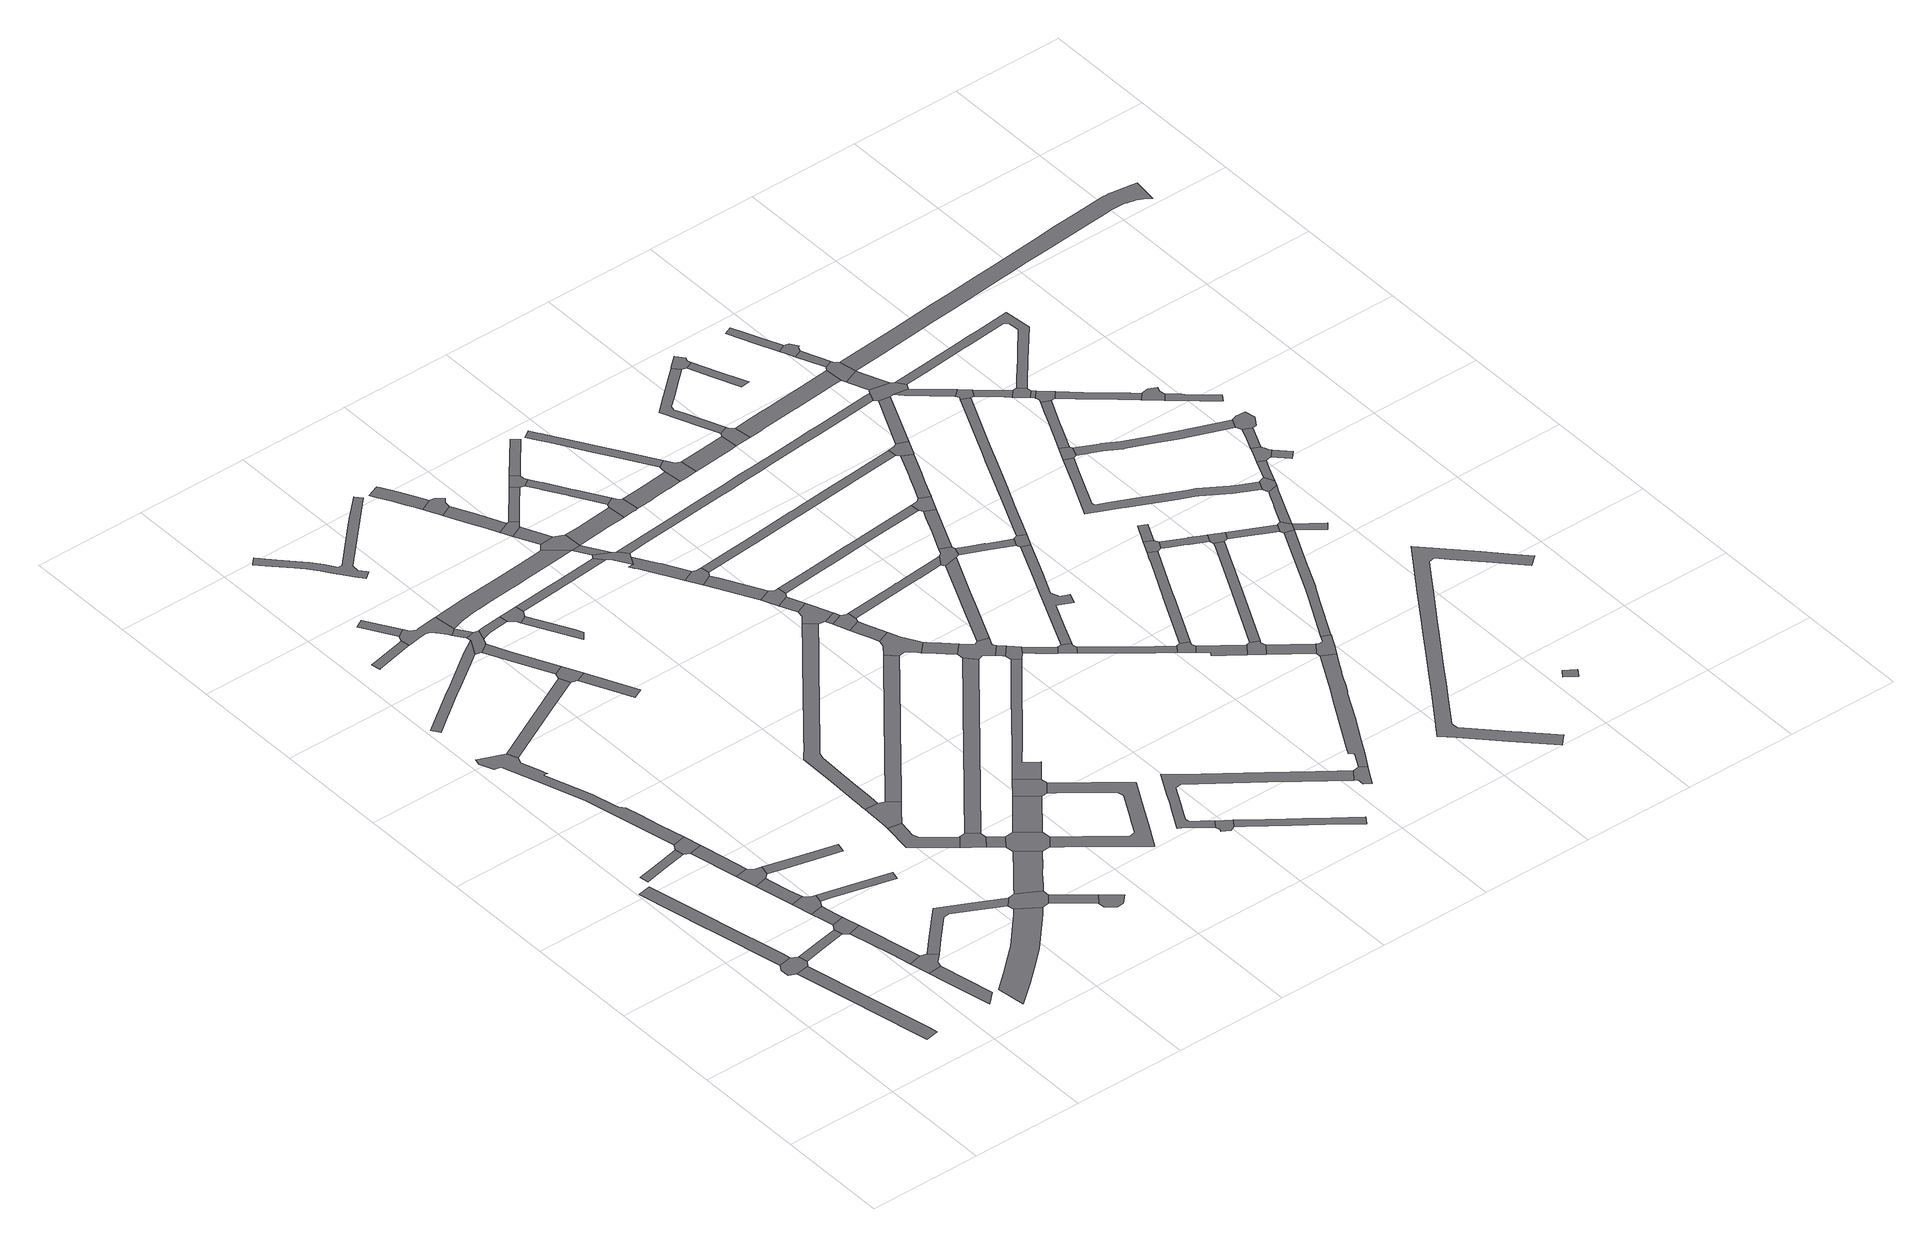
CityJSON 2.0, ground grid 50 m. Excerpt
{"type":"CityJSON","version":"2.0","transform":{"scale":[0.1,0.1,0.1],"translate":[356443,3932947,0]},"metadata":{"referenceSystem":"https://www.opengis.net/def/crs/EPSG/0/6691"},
"CityObjects":{
"road1":{"type":"Road","attributes":{"RoadStructureAttribute.sectionType":"1"},"geometry":[{"type":"MultiSurface","lod":"1","boundaries":[[[0,1,2,3,4,5,6,7,8,9]]]}]},
"road2":{"type":"Road","geometry":[{"type":"MultiSurface","lod":"1","boundaries":[[[10,11,12,9,8,13,14,15]]]}]},
"road3":{"type":"Road","attributes":{"RoadStructureAttribute.sectionType":"1"},"geometry":[{"type":"MultiSurface","lod":"1","boundaries":[[[16,17,18,19,20,21,22,23,24,10,15]]]}]},
"road4":{"type":"Road","attributes":{"RoadStructureAttribute.sectionType":"1"},"geometry":[{"type":"MultiSurface","lod":"1","boundaries":[[[25,26,27,28,29,14,13]]]}]},
"road5":{"type":"Road","attributes":{"RoadStructureAttribute.sectionType":"1"},"geometry":[{"type":"MultiSurface","lod":"1","boundaries":[[[30,31,32,33,34,35]]]}]},
"road6":{"type":"Road","attributes":{"RoadStructureAttribute.sectionType":"1"},"geometry":[{"type":"MultiSurface","lod":"1","boundaries":[[[36,37,38,39,40,41,42,43]]]}]},
"road7":{"type":"Road","attributes":{"RoadStructureAttribute.sectionType":"1"},"geometry":[{"type":"MultiSurface","lod":"1","boundaries":[[[44,45,46,47,48,49,50]]]}]},
"road8":{"type":"Road","geometry":[{"type":"MultiSurface","lod":"1","boundaries":[[[51,52,53,50,49,36,43]]]}]},
"road9":{"type":"Road","geometry":[{"type":"MultiSurface","lod":"1","boundaries":[[[26,47,46,54,55,27]]]}]},
"road10":{"type":"Road","attributes":{"RoadStructureAttribute.sectionType":"1"},"geometry":[{"type":"MultiSurface","lod":"1","boundaries":[[[56,57,55,54,58,59]]]}]},
"road11":{"type":"Road","attributes":{"RoadStructureAttribute.sectionType":"1"},"geometry":[{"type":"MultiSurface","lod":"1","boundaries":[[[60,61,62,63,64,65,66,67]]]}]},
"road12":{"type":"Road","geometry":[{"type":"MultiSurface","lod":"1","boundaries":[[[68,64,63,56,59,69,70]]]}]},
"road13":{"type":"Road","attributes":{"RoadStructureAttribute.sectionType":"1"},"geometry":[{"type":"MultiSurface","lod":"1","boundaries":[[[71,72,73,74,75,76]]]}]},
"road14":{"type":"Road","geometry":[{"type":"MultiSurface","lod":"1","boundaries":[[[77,73,72,78,60,67,79,80]]]}]},
"road15":{"type":"Road","geometry":[{"type":"MultiSurface","lod":"1","boundaries":[[[71,76,81,82,30,35]]]}]},
"road16":{"type":"Road","attributes":{"RoadStructureAttribute.sectionType":"1"},"geometry":[{"type":"MultiSurface","lod":"1","boundaries":[[[83,84,85,86,87,88,89,90,91,82,81,92,93,94,95,96,97,98,99,100,101,102,103,104,105,106,107,108,109,110]]]}]},
"road17":{"type":"Road","attributes":{"RoadStructureAttribute.sectionType":"1"},"geometry":[{"type":"MultiSurface","lod":"1","boundaries":[[[69,111,112,113,114,70]]]}]},
"road18":{"type":"Road","attributes":{"RoadStructureAttribute.sectionType":"1"},"geometry":[{"type":"MultiSurface","lod":"1","boundaries":[[[79,115,116,117,118,80]]]}]},
"road19":{"type":"Road","attributes":{"RoadStructureAttribute.sectionType":"1"},"geometry":[{"type":"MultiSurface","lod":"1","boundaries":[[[119,120,121,122,123,124,125,126,127,128,129,130,131,132,133,134]]]}]},
"road20":{"type":"Road","attributes":{"RoadStructureAttribute.sectionType":"1"},"geometry":[{"type":"MultiSurface","lod":"1","boundaries":[[[135,136,137,138,139,140,141,142,143,144,53,52]]]}]},
"road21":{"type":"Road","attributes":{"RoadStructureAttribute.sectionType":"1"},"geometry":[{"type":"MultiSurface","lod":"1","boundaries":[[[145,146,147,148,149,150,151,152,153,154,155,156,157,158,159]]]}]},
"road22":{"type":"Road","attributes":{"RoadStructureAttribute.sectionType":"1"},"geometry":[{"type":"MultiSurface","lod":"1","boundaries":[[[160,161,162,163,164,165,166,167]]]}]},
"road23":{"type":"Road","attributes":{"RoadStructureAttribute.sectionType":"1"},"geometry":[{"type":"MultiSurface","lod":"1","boundaries":[[[168,169,170,171,172,106,105,173,174,175,176]]]}]},
"road24":{"type":"Road","attributes":{"RoadStructureAttribute.sectionType":"1"},"geometry":[{"type":"MultiSurface","lod":"1","boundaries":[[[177,178,179,180]]]}]},
"road25":{"type":"Road","geometry":[{"type":"MultiSurface","lod":"1","boundaries":[[[181,182,183,140,139,184,126,125,185]]]}]},
"road26":{"type":"Road","geometry":[{"type":"MultiSurface","lod":"1","boundaries":[[[186,187,188,189,190,177,180,164,163,191,192,193,194,195,196,197,198,199]]]}]},
"road27":{"type":"Road","attributes":{"RoadStructureAttribute.sectionType":"1"},"geometry":[{"type":"MultiSurface","lod":"1","boundaries":[[[200,201,202,203,204,205,206,207,208,209]]]}]},
"road28":{"type":"Road","attributes":{"RoadStructureAttribute.sectionType":"1"},"geometry":[{"type":"MultiSurface","lod":"1","boundaries":[[[210,181,185,211,212,213]]]}]},
"road29":{"type":"Road","geometry":[{"type":"MultiSurface","lod":"1","boundaries":[[[214,151,150,215,216,217,218,219]]]}]},
"road30":{"type":"Road","attributes":{"RoadStructureAttribute.sectionType":"1"},"geometry":[{"type":"MultiSurface","lod":"1","boundaries":[[[215,220,221,222,223,216]]]}]},
"road31":{"type":"Road","attributes":{"RoadStructureAttribute.sectionType":"1"},"geometry":[{"type":"MultiSurface","lod":"1","boundaries":[[[198,197,224,214,219]]]}]},
"road32":{"type":"Road","attributes":{"RoadStructureAttribute.sectionType":"1"},"geometry":[{"type":"MultiSurface","lod":"1","boundaries":[[[182,225,226,227,228,229,230,231,232,233,183]]]}]},
"road33":{"type":"Road","geometry":[{"type":"MultiSurface","lod":"1","boundaries":[[[234,235,236,237,209,208,238,239,240]]]}]},
"road34":{"type":"Road","geometry":[{"type":"MultiSurface","lod":"1","boundaries":[[[241,242,222,221,168,176]]]}]},
"road35":{"type":"Road","geometry":[{"type":"MultiSurface","lod":"1","boundaries":[[[203,202,243,244,245,246,247,248]]]}]},
"road36":{"type":"Road","geometry":[{"type":"MultiSurface","lod":"1","boundaries":[[[212,249,250,251,252,253,213]]]}]},
"road37":{"type":"Road","attributes":{"RoadStructureAttribute.sectionType":"1"},"geometry":[{"type":"MultiSurface","lod":"1","boundaries":[[[254,255,242,241]]]}]},
"road38":{"type":"Road","attributes":{"RoadStructureAttribute.sectionType":"1"},"geometry":[{"type":"MultiSurface","lod":"1","boundaries":[[[256,257,246,245]]]}]},
"road39":{"type":"Road","attributes":{"RoadStructureAttribute.sectionType":"1"},"geometry":[{"type":"MultiSurface","lod":"1","boundaries":[[[258,259,218,217,260,261,262]]]}]},
"road40":{"type":"Road","geometry":[{"type":"MultiSurface","lod":"1","boundaries":[[[263,264,265,266,267,268,269,270,271,272,273,274,275,276,277,278,279,280,281,282,283,284,285,286,287,288,289]]]}]},
"road41":{"type":"Road","geometry":[{"type":"MultiSurface","lod":"1","boundaries":[[[290,291,292,293,257,256,230,229]]]}]},
"road42":{"type":"Road","geometry":[{"type":"MultiSurface","lod":"1","boundaries":[[[294,295,296,258,262,297,298,299]]]}]},
"road43":{"type":"Road","attributes":{"RoadStructureAttribute.sectionType":"1"},"geometry":[{"type":"MultiSurface","lod":"1","boundaries":[[[300,301,302,303,294,299]]]}]},
"road44":{"type":"Road","attributes":{"RoadStructureAttribute.sectionType":"1"},"geometry":[{"type":"MultiSurface","lod":"1","boundaries":[[[304,293,292,305]]]}]},
"road45":{"type":"Road","attributes":{"RoadStructureAttribute.sectionType":"1"},"geometry":[{"type":"MultiSurface","lod":"1","boundaries":[[[306,307,308,309,310,311,312,313,314,315,316,317,318,319,320,321,322,323,324,325,199,198]]]}]},
"road46":{"type":"Road","attributes":{"RoadStructureAttribute.sectionType":"1"},"geometry":[{"type":"MultiSurface","lod":"1","boundaries":[[[326,327,328,329,330,331,332,333,334,335,336,337,338,339,236,235,340,341,342,343,344,345,346,347,348,349,350,351,352,353,354,355,356,357,358,359,360,361,362,363,364]]]}]},
"road47":{"type":"Road","attributes":{"RoadStructureAttribute.sectionType":"1"},"geometry":[{"type":"MultiSurface","lod":"1","boundaries":[[[365,366,367,368,369,370,371,372,373,374,375,376,377,378,379,380,381,291,290,382,383,384,385,386,387,388,389,390,391,392,393,394,395]]]}]},
"road48":{"type":"Road","geometry":[{"type":"MultiSurface","lod":"1","boundaries":[[[396,395,394,397,398,399,400,304,305]]]}]},
"road49":{"type":"Road","attributes":{"RoadStructureAttribute.sectionType":"1"},"geometry":[{"type":"MultiSurface","lod":"1","boundaries":[[[401,402,403,404,405,406,407,408,409,410,411,412,413,414,415,416,417,418,419,420,421,422,423,424,425,426,427,428,429,430,431,432,433,434,435,436,437,438,234,240]]]}]},
"road50":{"type":"Road","attributes":{"RoadStructureAttribute.sectionType":"1"},"geometry":[{"type":"MultiSurface","lod":"1","boundaries":[[[439,440,441,442,443,444,296,295,445,446,447,448,449,450]]]}]},
"road51":{"type":"Road","attributes":{"RoadStructureAttribute.sectionType":"1"},"geometry":[{"type":"MultiSurface","lod":"1","boundaries":[[[451,452,453,454,455,456,457,458,459,460,461,462,463,464,465,466,467,468,469,470,471,472,473,248,247,474,475,476,477,478,479,480,481,482,483,484,485,486,487,488,489,490,491,492,493,494]]]}]},
"road52":{"type":"Road","attributes":{"RoadStructureAttribute.sectionType":"1"},"geometry":[{"type":"MultiSurface","lod":"1","boundaries":[[[495,496,497,498,499,500,501,502,503,504,505,506]]]}]},
"road53":{"type":"Road","geometry":[{"type":"MultiSurface","lod":"1","boundaries":[[[507,508,509,510,511,512,513,514,500,499]]]}]},
"road54":{"type":"Road","attributes":{"RoadStructureAttribute.sectionType":"1"},"geometry":[{"type":"MultiSurface","lod":"1","boundaries":[[[515,516,517,511,510,518,519,520,521,522]]]}]},
"road55":{"type":"Road","geometry":[{"type":"MultiSurface","lod":"1","boundaries":[[[523,515,522,524,525,526,527]]]}]},
"road56":{"type":"Road","attributes":{"RoadStructureAttribute.sectionType":"1"},"geometry":[{"type":"MultiSurface","lod":"1","boundaries":[[[528,525,524,529,530]]]}]},
"road57":{"type":"Road","geometry":[{"type":"MultiSurface","lod":"1","boundaries":[[[529,531,320,319,532,533,530]]]}]},
"road58":{"type":"Road","geometry":[{"type":"MultiSurface","lod":"1","boundaries":[[[534,535,536,537,538,539,540]]]}]},
"road59":{"type":"Road","attributes":{"RoadStructureAttribute.sectionType":"1"},"geometry":[{"type":"MultiSurface","lod":"1","boundaries":[[[319,541,542,532]]]}]},
"road60":{"type":"Road","geometry":[{"type":"MultiSurface","lod":"1","boundaries":[[[449,543,544,545,546,547,542,541,450]]]}]},
"road61":{"type":"Road","attributes":{"RoadStructureAttribute.sectionType":"1"},"geometry":[{"type":"MultiSurface","lod":"1","boundaries":[[[548,549,550,551,552,553,554,555,556,557,558,559,560,561,398,397]]]}]},
"road62":{"type":"Road","attributes":{"RoadStructureAttribute.sectionType":"1"},"geometry":[{"type":"MultiSurface","lod":"1","boundaries":[[[562,563,564,565,566,567,568,569,570,545,544]]]}]},
"road63":{"type":"Road","attributes":{"RoadStructureAttribute.sectionType":"1"},"geometry":[{"type":"MultiSurface","lod":"1","boundaries":[[[527,571,572,573,574,523]]]}]},
"road64":{"type":"Road","geometry":[{"type":"MultiSurface","lod":"1","boundaries":[[[575,576,568,567,577,578,579]]]}]},
"road65":{"type":"Road","attributes":{"RoadStructureAttribute.sectionType":"1"},"geometry":[{"type":"MultiSurface","lod":"1","boundaries":[[[580,578,577,581,582,583,584,585]]]}]},
"road66":{"type":"Road","attributes":{"RoadStructureAttribute.sectionType":"1"},"geometry":[{"type":"MultiSurface","lod":"1","boundaries":[[[586,587,588,589,590,533,532]]]}]},
"road67":{"type":"Road","attributes":{"RoadStructureAttribute.sectionType":"1"},"geometry":[{"type":"MultiSurface","lod":"1","boundaries":[[[591,592,593,594,595,535,534,596,597,598,599]]]}]},
"road68":{"type":"Road","geometry":[{"type":"MultiSurface","lod":"1","boundaries":[[[600,601,602,603,326,364,604,605]]]}]},
"road69":{"type":"Road","geometry":[{"type":"MultiSurface","lod":"1","boundaries":[[[584,606,607,608,609,610,585]]]}]},
"road70":{"type":"Road","attributes":{"RoadStructureAttribute.sectionType":"1"},"geometry":[{"type":"MultiSurface","lod":"1","boundaries":[[[601,607,606,602]]]}]},
"road71":{"type":"Road","attributes":{"RoadStructureAttribute.sectionType":"1"},"geometry":[{"type":"MultiSurface","lod":"1","boundaries":[[[604,611,612,613,614,605]]]}]},
"road72":{"type":"Road","geometry":[{"type":"MultiSurface","lod":"1","boundaries":[[[418,615,616,617,618,619,620,621,622,623,624,419]]]}]},
"road73":{"type":"Road","geometry":[{"type":"MultiSurface","lod":"1","boundaries":[[[625,613,612,626,627,628,629]]]}]},
"road74":{"type":"Road","attributes":{"RoadStructureAttribute.sectionType":"1"},"geometry":[{"type":"MultiSurface","lod":"1","boundaries":[[[630,631,623,622,632,633,627,626]]]}]},
"road75":{"type":"Road","geometry":[{"type":"MultiSurface","lod":"1","boundaries":[[[634,635,636,637,574,573,638,639]]]}]},
"road76":{"type":"Road","attributes":{"RoadStructureAttribute.sectionType":"1"},"geometry":[{"type":"MultiSurface","lod":"1","boundaries":[[[640,641,642,643,644,645,646,647,648,649,650,651,652,537,536,653,654,655,656,657,658,659,660,661,662,663,664]]]}]},
"road77":{"type":"Road","attributes":{"RoadStructureAttribute.sectionType":"1"},"geometry":[{"type":"MultiSurface","lod":"1","boundaries":[[[665,666,667,668,669,639,638,670,671,672,673,674,675,676,677]]]}]},
"road78":{"type":"Road","attributes":{"RoadStructureAttribute.sectionType":"1"},"geometry":[{"type":"MultiSurface","lod":"1","boundaries":[[[678,679,680,618,617,681,682,683,684]]]}]},
"road79":{"type":"Road","geometry":[{"type":"MultiSurface","lod":"1","boundaries":[[[676,685,589,588,686,687,688,689,690,677]]]}]},
"road80":{"type":"Road","attributes":{"RoadStructureAttribute.sectionType":"1"},"geometry":[{"type":"MultiSurface","lod":"1","boundaries":[[[635,691,692,693,694,695,636]]]}]},
"road81":{"type":"Road","geometry":[{"type":"MultiSurface","lod":"1","boundaries":[[[696,697,698,699,700,701,702,678,684,451,494,703,704,705]]]}]},
"road82":{"type":"Road","attributes":{"RoadStructureAttribute.sectionType":"1"},"geometry":[{"type":"MultiSurface","lod":"1","boundaries":[[[706,707,708,709,696,705]]]}]},
"road83":{"type":"Road","geometry":[{"type":"MultiSurface","lod":"1","boundaries":[[[555,554,710,711,708,707]]]}]},
"road84":{"type":"Road","attributes":{"RoadStructureAttribute.sectionType":"1"},"geometry":[{"type":"MultiSurface","lod":"1","boundaries":[[[712,713,714,689,688,715,716,717,718,719,720,721,722,723]]]}]},
"road85":{"type":"Road","attributes":{"RoadStructureAttribute.sectionType":"1"},"geometry":[{"type":"MultiSurface","lod":"1","boundaries":[[[724,711,710,725,726,727]]]}]},
"road86":{"type":"Road","attributes":{"RoadStructureAttribute.sectionType":"1"},"geometry":[{"type":"MultiSurface","lod":"1","boundaries":[[[628,728,729,730,731,732,733,734,735,736,737,738,739,740,741,629]]]}]},
"road87":{"type":"Road","geometry":[{"type":"MultiSurface","lod":"1","boundaries":[[[742,743,727,726,744,745,746,747,748]]]}]},
"road88":{"type":"Road","attributes":{"RoadStructureAttribute.sectionType":"1"},"geometry":[{"type":"MultiSurface","lod":"1","boundaries":[[[749,750,751,752,753,754,755,756,757,758,759,760,761,762]]]}]},
"road89":{"type":"Road","geometry":[{"type":"MultiSurface","lod":"1","boundaries":[[[664,663,763,764,765,766,767,768]]]}]},
"road90":{"type":"Road","attributes":{"RoadStructureAttribute.sectionType":"1"},"geometry":[{"type":"MultiSurface","lod":"1","boundaries":[[[769,770,771,700,699,772,773,774,775,776]]]}]},
"road91":{"type":"Road","attributes":{"RoadStructureAttribute.sectionType":"1"},"geometry":[{"type":"MultiSurface","lod":"1","boundaries":[[[777,778,779,780,781,609,608,782,783,784,785,786,787,788]]]}]},
"road92":{"type":"Road","geometry":[{"type":"MultiSurface","lod":"1","boundaries":[[[789,723,722,790,791,792,793,749,762]]]}]},
"road93":{"type":"Road","attributes":{"RoadStructureAttribute.sectionType":"1"},"geometry":[{"type":"MultiSurface","lod":"1","boundaries":[[[794,795,796,797,798,799,800,801,802,803,804,805,806,807,808,809,575,579]]]}]},
"road94":{"type":"Road","attributes":{"RoadStructureAttribute.sectionType":"1"},"geometry":[{"type":"MultiSurface","lod":"1","boundaries":[[[810,811,812,813,814,815,816,817,818,745,744]]]}]},
"road95":{"type":"Road","attributes":{"RoadStructureAttribute.sectionType":"1"},"geometry":[{"type":"MultiSurface","lod":"1","boundaries":[[[819,820,821,822,823,824,825,826,827,828,829,830,831,832,547,546,833,834,835,836,837,838,839,840,841,842,843,844,845]]]}]},
"road96":{"type":"Road","geometry":[{"type":"MultiSurface","lod":"1","boundaries":[[[776,775,846,847,848,849,850,735,734]]]}]},
"road97":{"type":"Road","attributes":{"RoadStructureAttribute.sectionType":"1"},"geometry":[{"type":"MultiSurface","lod":"1","boundaries":[[[851,852,853,854,855,856,857,858,859,860,792,791]]]}]},
"road98":{"type":"Road","attributes":{"RoadStructureAttribute.sectionType":"1"},"geometry":[{"type":"MultiSurface","lod":"1","boundaries":[[[861,862,863,864,865,866,867,868,869,870,871,872,873,874,875,876,742,748]]]}]},
"road99":{"type":"Road","geometry":[{"type":"MultiSurface","lod":"1","boundaries":[[[877,878,879,880,881,882,814,813]]]}]},
"road100":{"type":"Road","attributes":{"RoadStructureAttribute.sectionType":"1"},"geometry":[{"type":"MultiSurface","lod":"1","boundaries":[[[883,884,885,886,887,888,889,890,891,892,768,767,893,894,895,896,897,898,899,900,901,902,903,904,905,906]]]}]},
"road101":{"type":"Road","attributes":{"RoadStructureAttribute.sectionType":"1"},"geometry":[{"type":"MultiSurface","lod":"1","boundaries":[[[907,908,909,910,849,848,911]]]}]},
"road102":{"type":"Road","attributes":{"RoadStructureAttribute.sectionType":"1"},"geometry":[{"type":"MultiSurface","lod":"1","boundaries":[[[912,913,914,879,878,915,916,917,918]]]}]},
"road103":{"type":"Road","attributes":{"RoadStructureAttribute.sectionType":"1"},"geometry":[{"type":"MultiSurface","lod":"1","boundaries":[[[919,920,921,922,847,846,923,924]]]}]},
"road104":{"type":"Road","geometry":[{"type":"MultiSurface","lod":"1","boundaries":[[[858,857,925,926,927,928,929,930]]]}]},
"road105":{"type":"Road","geometry":[{"type":"MultiSurface","lod":"1","boundaries":[[[931,932,933,934,912,918,935,936,937]]]}]},
"road106":{"type":"Road","attributes":{"RoadStructureAttribute.sectionType":"1"},"geometry":[{"type":"MultiSurface","lod":"1","boundaries":[[[938,939,940,941,942,930,929,943,944,945,946,947,948,949,950,951,952]]]}]},
"road107":{"type":"Road","geometry":[{"type":"MultiSurface","lod":"1","boundaries":[[[787,953,907,911,954,955,956,957,788]]]}]},
"road108":{"type":"Road","geometry":[{"type":"MultiSurface","lod":"1","boundaries":[[[870,869,958,959,919,924]]]}]},
"road109":{"type":"Road","attributes":{"RoadStructureAttribute.sectionType":"1"},"geometry":[{"type":"MultiSurface","lod":"1","boundaries":[[[960,961,962,963,964,882,881,965,966,967,968,969]]]}]},
"road110":{"type":"Road","attributes":{"RoadStructureAttribute.sectionType":"1"},"geometry":[{"type":"MultiSurface","lod":"1","boundaries":[[[970,971,937,936]]]}]},
"road111":{"type":"Road","attributes":{"RoadStructureAttribute.sectionType":"1"},"geometry":[{"type":"MultiSurface","lod":"1","boundaries":[[[972,973,974,975,956,955,976,977,978,979]]]}]},
"road112":{"type":"Road","geometry":[{"type":"MultiSurface","lod":"1","boundaries":[[[905,980,981,982,983,984,985,986,971,970,906]]]}]},
"road113":{"type":"Road","geometry":[{"type":"MultiSurface","lod":"1","boundaries":[[[951,987,988,989,990,991,992,952]]]}]},
"road114":{"type":"Road","attributes":{"RoadStructureAttribute.sectionType":"1"},"geometry":[{"type":"MultiSurface","lod":"1","boundaries":[[[987,993,994,995,996,997,998,988]]]}]},
"road115":{"type":"Road","attributes":{"RoadStructureAttribute.sectionType":"1"},"geometry":[{"type":"MultiSurface","lod":"1","boundaries":[[[999,1000,1001,1002,1003,1004,927,926,1005,1006,1007,1008,1009,1010,1011]]]}]},
"road116":{"type":"Road","attributes":{"RoadStructureAttribute.sectionType":"1"},"geometry":[{"type":"MultiSurface","lod":"1","boundaries":[[[1012,1013,1014,1015,1016,1017,1018,934,933]]]}]},
"road117":{"type":"Road","geometry":[{"type":"MultiSurface","lod":"1","boundaries":[[[1019,1020,1021,802,801,972,979,1022,1023]]]}]},
"road118":{"type":"Road","geometry":[{"type":"MultiSurface","lod":"1","boundaries":[[[1024,1025,1026,960,969,1027]]]}]},
"road119":{"type":"Road","attributes":{"RoadStructureAttribute.sectionType":"1"},"geometry":[{"type":"MultiSurface","lod":"1","boundaries":[[[1025,1028,1029,1026]]]}]},
"road120":{"type":"Road","attributes":{"RoadStructureAttribute.sectionType":"1"},"geometry":[{"type":"MultiSurface","lod":"1","boundaries":[[[1030,1031,1032,1033,1034,1035,1036,1037,1038,959,958,1039,1040,1041,1042,1043,1044,1045,1046,1047,1048,1049]]]}]},
"road121":{"type":"Road","attributes":{"RoadStructureAttribute.sectionType":"1"},"geometry":[{"type":"MultiSurface","lod":"1","boundaries":[[[1050,1051,1019,1023]]]}]},
"road122":{"type":"Road","attributes":{"RoadStructureAttribute.sectionType":"1"},"geometry":[{"type":"MultiSurface","lod":"1","boundaries":[[[1052,1053,1054,1024,1027,1055,1056,1057,1058,1059]]]}]},
"road123":{"type":"Road","attributes":{"RoadStructureAttribute.sectionType":"1"},"geometry":[{"type":"MultiSurface","lod":"1","boundaries":[[[1060,1061,1062,1063,984,983,1064,1065,1066,1067,1068,1069,1070,1071]]]}]},
"road124":{"type":"Road","geometry":[{"type":"MultiSurface","lod":"1","boundaries":[[[1058,1015,1014,1072,1073,1059]]]}]},
"road125":{"type":"Road","attributes":{"RoadStructureAttribute.sectionType":"1"},"geometry":[{"type":"MultiSurface","lod":"1","boundaries":[[[1074,1075,1076,1077,1078,1079,1080,1081,1082]]]}]},
"road126":{"type":"Road","attributes":{"RoadStructureAttribute.sectionType":"1"},"geometry":[{"type":"MultiSurface","lod":"1","boundaries":[[[1083,1084,1085,1086,1087,1088,1089,1090,1091,1092,1093,1094,1095,1096,1097,1098,1099,1100,1101,1102,1103,1104,1105,1106,1107,1108,1109,1110,1111,1112,1113,1114,1115,1116,1117,1118,1119,1120]]]}]},
"road127":{"type":"Road","geometry":[{"type":"MultiSurface","lod":"1","boundaries":[[[1121,1122,1123,1124,1125,1126,1076,1075]]]}]},
"road128":{"type":"Road","attributes":{"RoadStructureAttribute.sectionType":"1"},"geometry":[{"type":"MultiSurface","lod":"1","boundaries":[[[1127,1123,1122,1128,1129]]]}]},
"road129":{"type":"Road","geometry":[{"type":"MultiSurface","lod":"1","boundaries":[[[844,1051,1050,1130,1131,1132,1133,1134,1135,845]]]}]},
"road130":{"type":"Road","geometry":[{"type":"MultiSurface","lod":"1","boundaries":[[[1128,1011,1010,1136,1137,1138,1139,1140,1129]]]}]},
"road131":{"type":"Road","attributes":{"RoadStructureAttribute.sectionType":"1"},"geometry":[{"type":"MultiSurface","lod":"1","boundaries":[[[1134,1141,1142,1138,1137,1143,1135]]]}]},
"road132":{"type":"Road","geometry":[{"type":"MultiSurface","lod":"1","boundaries":[[[1144,1145,1146,1147]]]}]},
"road133":{"type":"Road","geometry":[{"type":"MultiSurface","lod":"1","boundaries":[[[1148,1149,1150,1151,1152,1153]]]}]},
"road134":{"type":"Road","attributes":{"RoadStructureAttribute.sectionType":"1"},"geometry":[{"type":"MultiSurface","lod":"1","boundaries":[[[1154,1073,1072,1155,1156]]]}]},
"road135":{"type":"Road","attributes":{"RoadStructureAttribute.sectionType":"1"},"geometry":[{"type":"MultiSurface","lod":"1","boundaries":[[[1130,1157,1158,1159,1131]]]}]},
"road136":{"type":"Road","attributes":{"RoadStructureAttribute.sectionType":"1"},"geometry":[{"type":"MultiSurface","lod":"1","boundaries":[[[1151,1160,1161,1162,1163,1164,1165,1166,1167,1168,1169,1170,1171,1172,1173,1174,1175,1176,1177,1178,1179,1180,1181,1182,1183,1152]]]}]},
"road137":{"type":"Road","geometry":[{"type":"MultiSurface","lod":"1","boundaries":[[[1184,1159,1158,1185,1049,1048,1186]]]}]},
"road138":{"type":"Road","geometry":[{"type":"MultiSurface","lod":"1","boundaries":[[[1070,1187,1188,1154,1156,1071]]]}]},
"road139":{"type":"Road","attributes":{"RoadStructureAttribute.sectionType":"1"},"geometry":[{"type":"MultiSurface","lod":"1","boundaries":[[[1189,1190,1191,1150,1149,1192,1193,1194,1195,1196]]]}]},
"road140":{"type":"Road","attributes":{"RoadStructureAttribute.sectionType":"1"},"geometry":[{"type":"MultiSurface","lod":"1","boundaries":[[[1197,1184,1186,1198,1199,1200,1201]]]}]},
"road141":{"type":"Road","geometry":[{"type":"MultiSurface","lod":"1","boundaries":[[[1070,1202,1203,1187]]]}]},
"road142":{"type":"Road","attributes":{"RoadStructureAttribute.sectionType":"1"},"geometry":[{"type":"MultiSurface","lod":"1","boundaries":[[[1204,1205,1206,1207,1208,1188,1187,1209,1210,1211,1212]]]}]},
"road143":{"type":"Road","geometry":[{"type":"MultiSurface","lod":"1","boundaries":[[[1213,1214,1215,1201,1200,1216,1217]]]}]},
"road144":{"type":"Road","attributes":{"RoadStructureAttribute.sectionType":"1"},"geometry":[{"type":"MultiSurface","lod":"1","boundaries":[[[1218,1213,1217,1219]]]}]},
"road145":{"type":"Road","attributes":{"RoadStructureAttribute.sectionType":"1"},"geometry":[{"type":"MultiSurface","lod":"1","boundaries":[[[1214,1220,1221,1222,1223,1224,1225,1226,1227,1228,1229,1133,1132,1230,1231,1232,1233,1234,1235,1236,1237,1238,1239,1240,1215]]]}]},
"road146":{"type":"Road","geometry":[{"type":"MultiSurface","lod":"1","boundaries":[[[1241,1196,1195,1242,1243,1218,1219]]]}]},
"road147":{"type":"Road","attributes":{"RoadStructureAttribute.sectionType":"1"},"geometry":[{"type":"MultiSurface","lod":"1","boundaries":[[[1244,1245,1246,1247,1248,1249,1250,1251,1252,1253,1254,1255,1256,1148,1153]]]}]},
"road148":{"type":"Road","geometry":[{"type":"MultiSurface","lod":"1","boundaries":[[[1257,1172,1171,1204,1212,1258]]]}]},
"road149":{"type":"Road","attributes":{"RoadStructureAttribute.sectionType":"1"},"geometry":[{"type":"MultiSurface","lod":"1","boundaries":[[[1259,1260,1261,1262,1257,1258]]]}]},
"road150":{"type":"Road","attributes":{"RoadStructureAttribute.sectionType":"1"},"geometry":[{"type":"MultiSurface","lod":"1","boundaries":[[[1242,1263,1264,1265,1266,1267,1268,1269,1270,1271,1243]]]}]},
"road151":{"type":"Road","geometry":[{"type":"MultiSurface","lod":"1","boundaries":[[[1272,1273,1274,1275,1276,1277,1261,1260,1278]]]}]},
"road152":{"type":"Road","geometry":[{"type":"MultiSurface","lod":"1","boundaries":[[[1279,1280,1281,1272,1278]]]}]},
"road153":{"type":"Road","attributes":{"RoadStructureAttribute.sectionType":"1"},"geometry":[{"type":"MultiSurface","lod":"1","boundaries":[[[1282,1276,1275,1283,1284,1285]]]}]},
"road154":{"type":"Road","geometry":[{"type":"MultiSurface","lod":"1","boundaries":[[[1268,1267,1286,1287,1288,1289,1290]]]}]},
"road155":{"type":"Road","geometry":[{"type":"MultiSurface","lod":"1","boundaries":[[[1284,1291,1292,1293,1294,1295,1250,1249,1296,1285]]]}]},
"road156":{"type":"Road","attributes":{"RoadStructureAttribute.sectionType":"1"},"geometry":[{"type":"MultiSurface","lod":"1","boundaries":[[[1297,1298,1299,1300,1287,1286,1301,1302,1303]]]}]},
"road157":{"type":"Road","attributes":{"RoadStructureAttribute.sectionType":"1"},"geometry":[{"type":"MultiSurface","lod":"1","boundaries":[[[1304,1305,1306,1307,1308,1309,1310,1311,1312,1313,1314,1315,1316,1317,1318,1319,1320,1321,1322,1323,1139,1138,1324,1325,1326,1327,1328,1329,1330,1331,1332,1333,1334,1335,1336,1337,1338,1339,1340,1341,1342,1343,1344,1345,1346]]]}]}
},
"vertices":[
[174,756,0],[234,478,0],[241,442,0],[302,158,0],[361,171,0],[353,209,0],[302,446,0],[293,489,0],[229,787,0],[169,776,0],
[152,857,0],[135,831,0],[138,791,0],[247,812,0],[238,852,0],[211,868,0],
[203,907,0],[203,908,0],[140,1203,0],[137,1215,0],[79,1486,0],[68,1537,0],[9,1525,0],[78,1202,0],[81,1191,0],
[348,832,0],[454,853,0],[445,892,0],[341,872,0],[340,872,0],
[284,1646,0],[179,1624,0],[76,1602,0],[83,1563,0],[188,1585,0],[291,1607,0],
[559,462,0],[574,393,0],[576,382,0],[621,174,0],[672,223,0],[645,349,0],[620,465,0],[620,466,0],
[580,651,0],[548,801,0],[537,853,0],[479,836,0],[522,638,0],[540,553,0],[599,566,0],
[629,495,0],[660,526,0],[628,558,0],
[520,930,0],[462,917,0],
[440,1019,0],[449,974,0],[514,959,0],[499,1032,0],
[383,1282,0],[388,1259,0],[414,1139,0],[420,1113,0],[479,1125,0],[463,1185,0],[445,1273,0],[441,1295,0],
[501,1102,0],[515,1059,0],[523,1097,0],
[317,1592,0],[363,1377,0],[421,1388,0],[412,1433,0],[381,1583,0],[376,1605,0],
[442,1367,0],[365,1368,0],[462,1315,0],[473,1359,0],
[359,1685,0],[300,1672,0],
[60,2455,0],[85,2451,0],[90,2449,0],[140,2301,0],[164,2228,0],[210,2093,0],[229,2003,0],[251,1899,0],[254,1885,0],[333,1802,0],[313,1898,0],[299,1961,0],[280,1983,0],[275,2004,0],[253,2105,0],[186,2304,0],[184,2311,0],[188,2311,0],[201,2309,0],[196,2323,0],[194,2330,0],[162,2423,0],[174,2451,0],[155,2498,0],[127,2510,0],[42,2545,0],[42,2544,0],[35,2516,0],
[563,1048,0],[827,981,0],[838,1020,0],[556,1090,0],
[539,1296,0],[773,1238,0],[784,1282,0],[633,1319,0],
[821,175,0],[887,232,0],[922,263,0],[939,278,0],[977,312,0],[1118,463,0],[1145,496,0],[1054,558,0],[1033,533,0],[901,391,0],[878,371,0],[851,347,0],[779,284,0],[750,259,0],[702,220,0],[718,93,0],
[725,594,0],[815,686,0],[844,691,0],[917,654,0],[1047,588,0],[1081,621,0],[941,693,0],[940,693,0],[819,755,0],[698,631,0],
[120,2810,0],[143,2827,0],[235,2893,0],[256,2907,0],[388,3001,0],[441,3039,0],[482,3113,0],[418,3072,0],[365,3034,0],[233,2940,0],[214,2927,0],[119,2860,0],[96,2843,0],[22,2789,0],[45,2756,0],
[107,3197,0],[109,3198,0],[274,3236,0],[283,3237,0],[276,3277,0],[268,3275,0],[102,3237,0],[98,3236,0],
[595,2724,0],[520,2685,0],[409,2628,0],[359,2603,0],[258,2551,0],[239,2485,0],[382,2558,0],[438,2587,0],[616,2678,0],
[325,3326,0],[238,3469,0],[201,3448,0],[289,3304,0],
[1207,541,0],[1207,571,0],[1111,627,0],[1049,578,0],[1176,502,0],
[466,3304,0],[378,3294,0],[366,3292,0],[353,3297,0],[338,3304,0],[302,3240,0],[349,3248,0],[380,3253,0],[397,3245,0],[422,3217,0],[439,3194,0],[446,3183,0],[479,3206,0],[467,3304,0],
[971,1103,0],[1117,985,0],[1130,975,0],[1168,1022,0],[1149,1037,0],[1048,1118,0],[1038,1147,0],[1043,1182,0],[1050,1226,0],[990,1235,0],
[1290,473,0],[1256,437,0],[1324,381,0],[1355,420,0],
[481,3133,0],[470,3031,0],[512,3060,0],[525,3087,0],[542,3137,0],[523,3143,0],
[516,2935,0],[604,2752,0],[650,2774,0],[555,2970,0],
[481,3134,0],
[1231,600,0],[1247,621,0],[1281,665,0],[1297,683,0],[1356,757,0],[1270,826,0],[1191,728,0],[1161,689,0],[1139,662,0],
[1084,1364,0],[1056,1376,0],[996,1378,0],[992,1249,0],[1096,1284,0],[1129,1325,0],[1130,1326,0],
[644,2669,0],[690,2690,0],
[1164,947,0],[1171,942,0],[1208,912,0],[1245,959,0],[1244,989,0],[1197,1027,0],
[1327,350,0],[1366,318,0],[1396,321,0],[1432,357,0],[1392,390,0],
[748,2452,0],[794,2474,0],
[1265,866,0],[1302,913,0],
[658,3152,0],[561,3143,0],[534,3091,0],[570,3104,0],[662,3113,0],
[674,4050,0],[590,3971,0],[536,3916,0],[392,3770,0],[373,3771,0],[363,3786,0],[340,3820,0],[306,3865,0],[271,3902,0],[220,3955,0],[160,4017,0],[131,3989,0],[183,3935,0],[242,3874,0],[274,3840,0],[307,3797,0],[330,3763,0],[365,3715,0],[387,3686,0],[413,3653,0],[445,3677,0],[439,3685,0],[419,3711,0],[420,3742,0],[559,3881,0],[711,4035,0],[686,4062,0],
[1395,761,0],[1433,808,0],[1429,848,0],[1342,916,0],
[732,3094,0],[747,3121,0],[743,3160,0],[686,3095,0],[689,3090,0],[697,3075,0],
[819,2846,0],[829,2858,0],[846,2879,0],[829,2913,0],
[1478,1083,0],[1564,1014,0],
[522,3220,0],[545,3227,0],[563,3230,0],[582,3234,0],[609,3238,0],[628,3240,0],[698,3247,0],[796,3256,0],[815,3258,0],[827,3259,0],[898,3266,0],[962,3272,0],[1025,3278,0],[1122,3289,0],[1032,3363,0],[1025,3362,0],[920,3350,0],[792,3338,0],[624,3323,0],[474,3305,0],
[1519,2392,0],[1417,2266,0],[1394,2237,0],[1237,2043,0],[1149,1934,0],[1113,1889,0],[1080,1848,0],[1063,1826,0],[1008,1759,0],[1007,1713,0],[1003,1590,0],[998,1459,0],[997,1409,0],[996,1395,0],[1058,1424,0],[1061,1536,0],[1064,1626,0],[1067,1720,0],[1077,1749,0],[1105,1782,0],[1109,1788,0],[1127,1810,0],[1147,1835,0],[1181,1877,0],[1189,1888,0],[1214,1918,0],[1242,1952,0],[1262,1978,0],[1284,2005,0],[1316,2045,0],[1341,2076,0],[1384,2129,0],[1423,2177,0],[1441,2199,0],[1460,2223,0],[1493,2264,0],[1535,2316,0],[1544,2327,0],[1566,2354,0],
[1620,997,0],[1622,996,0],[1728,910,0],[1802,850,0],[1804,841,0],[1808,821,0],[1760,734,0],[1750,715,0],[1732,683,0],[1699,623,0],[1670,617,0],[1592,680,0],[1575,693,0],[1571,696,0],[1533,728,0],[1487,764,0],[1449,795,0],[1424,738,0],[1439,726,0],[1491,684,0],[1537,647,0],[1547,638,0],[1706,510,0],[1773,632,0],[1803,686,0],[1811,702,0],[1892,850,0],[1894,853,0],[1765,957,0],[1632,1065,0],[1594,1018,0],
[1572,1015,0],[1628,1095,0],[1543,1164,0],[1535,1155,0],[1487,1095,0],
[1179,1386,0],[1211,1426,0],[1247,1471,0],[1266,1495,0],[1268,1496,0],[1311,1551,0],[1347,1595,0],[1349,1598,0],[1395,1655,0],[1404,1665,0],[1410,1673,0],[1431,1699,0],[1484,1764,0],[1517,1806,0],[1567,1867,0],[1572,1874,0],[1580,1883,0],[1682,2010,0],[1639,2052,0],[1610,2016,0],[1608,2015,0],[1597,2000,0],[1570,1967,0],[1520,1905,0],[1503,1884,0],[1493,1872,0],[1467,1839,0],[1424,1787,0],[1396,1752,0],[1385,1739,0],[1363,1711,0],[1345,1689,0],[1320,1657,0],[1300,1633,0],[1279,1606,0],[1248,1568,0],[1218,1531,0],[1150,1447,0],
[1033,3188,0],[961,3181,0],[921,3177,0],[887,3174,0],[828,3168,0],[771,3163,0],[828,3128,0],[941,3139,0],[964,3141,0],[1004,3145,0],[1185,3162,0],[1155,3199,0],
[1860,1848,0],[1835,1818,0],[1809,1785,0],[1758,1722,0],[1749,1711,0],[1724,1680,0],[1697,1647,0],[1665,1607,0],[1645,1583,0],[1603,1531,0],[1572,1492,0],[1546,1460,0],[1534,1445,0],[1529,1439,0],[1496,1398,0],[1478,1375,0],[1456,1348,0],[1422,1306,0],[1389,1265,0],[1383,1257,0],[1341,1206,0],[1300,1155,0],[1232,1071,0],[1273,1025,0],[1279,1033,0],[1313,1074,0],[1349,1119,0],[1389,1170,0],[1436,1227,0],[1472,1271,0],[1497,1303,0],[1512,1322,0],[1549,1367,0],[1575,1399,0],[1593,1422,0],[1690,1542,0],[1697,1550,0],[1739,1603,0],[1744,1609,0],[1771,1642,0],[1805,1685,0],[1847,1736,0],[1891,1791,0],[1901,1803,0],
[747,4013,0],[784,3945,0],[808,3901,0],[824,3871,0],[841,3836,0],[895,3863,0],[878,3898,0],[861,3931,0],[835,3978,0],[799,4043,0],[792,4054,0],[737,4030,0],
[846,3826,0],[864,3789,0],[866,3785,0],[877,3763,0],[931,3789,0],[934,3816,0],[950,3835,0],[919,3860,0],
[1035,3571,0],[980,3687,0],[934,3781,0],[880,3755,0],[891,3732,0],[925,3661,0],[958,3593,0],[980,3545,0],
[1046,3573,0],[1003,3497,0],[1058,3523,0],[1064,3533,0],[1077,3548,0],
[1106,3423,0],[1054,3390,0],[1118,3396,0],
[1041,3374,0],[1164,3293,0],[1162,3375,0],
[2011,411,0],[2035,444,0],[1981,484,0],[1957,452,0],[1962,431,0],[1956,422,0],[1991,401,0],
[1165,3217,0],[1232,3183,0],
[1203,3153,0],[1249,3076,0],[1271,3116,0],[1281,3136,0],[1250,3174,0],
[1695,1177,0],[1636,1221,0],[1711,1312,0],[1775,1390,0],[1901,1544,0],[1950,1604,0],[2028,1699,0],[1996,1725,0],[1951,1669,0],[1870,1570,0],[1745,1414,0],[1676,1329,0],[1621,1260,0],[1606,1242,0],
[1227,3074,0],[1239,3054,0],[1243,3048,0],[1281,2985,0],[1320,2912,0],[1339,2878,0],[1394,2903,0],[1334,3013,0],[1330,3019,0],
[1082,3554,0],[1143,3627,0],[1209,3706,0],[1179,3732,0],
[1436,2896,0],[1413,2894,0],[1377,2811,0],[1430,2840,0],[1440,2856,0],
[1448,2807,0],[1429,2715,0],[1485,2611,0],[1485,2610,0],[1488,2603,0],[1545,2628,0],
[1166,3293,0],[1318,3309,0],[1403,3317,0],[1395,3398,0],[1228,3380,0],
[2436,140,0],[2334,217,0],[2246,284,0],[2197,321,0],[2070,417,0],[2046,385,0],[2186,279,0],[2289,201,0],[2414,106,0],
[1620,2451,0],[1607,2481,0],[1552,2458,0],[1548,2428,0],[1596,2348,0],[1651,2369,0],
[1519,2533,0],[1575,2558,0],[1586,2575,0],[1582,2615,0],[1564,2613,0],
[1597,2343,0],[1607,2319,0],[1663,2340,0],[1652,2367,0],
[1713,2015,0],[1750,1980,0],[1758,1972,0],[1801,2017,0],[1795,2029,0],[1765,2080,0],[1756,2097,0],[1737,2147,0],[1680,2125,0],[1674,2096,0],
[1684,2329,0],[1633,2249,0],[1691,2271,0],[1698,2290,0],[1694,2330,0],
[1653,2197,0],[1664,2167,0],[1726,2175,0],[1700,2245,0],
[1255,3739,0],[1255,3760,0],[1224,3786,0],[1213,3773,0],[1230,3703,0],[1264,3725,0],
[2529,421,0],[2464,470,0],[2311,588,0],[2056,784,0],[2013,816,0],[1996,830,0],[1939,724,0],[1916,679,0],[1898,647,0],[1842,545,0],[1840,541,0],[1855,530,0],[1936,467,0],[1937,517,0],[1900,544,0],[1898,564,0],[1932,625,0],[1938,637,0],[1948,654,0],[1990,731,0],[2018,737,0],[2282,537,0],[2384,459,0],[2541,340,0],[2576,385,0],
[1434,3444,0],[1364,3560,0],[1353,3578,0],[1296,3673,0],[1287,3688,0],[1246,3677,0],[1262,3652,0],[1269,3640,0],[1318,3559,0],[1330,3539,0],[1377,3461,0],[1404,3416,0],[1439,3437,0],
[1901,1924,0],[1852,1970,0],[1811,2008,0],[1773,1958,0],[1828,1907,0],[1858,1880,0],[1859,1879,0],
[1397,3402,0],[1451,3321,0],[1463,3322,0],[1476,3324,0],[1468,3405,0],[1451,3416,0],
[1297,3811,0],[1329,3849,0],[1358,3883,0],[1396,3928,0],[1365,3954,0],
[2005,1825,0],[2003,1829,0],[1997,1842,0],[2014,1878,0],[1965,1891,0],[1953,1885,0],[1947,1881,0],[1929,1813,0],[1952,1792,0],[1964,1781,0],
[1986,1760,0],[1991,1755,0],[2032,1799,0],[2027,1804,0],
[2053,1729,0],[2074,1760,0],
[1589,3417,0],[1559,3414,0],[1538,3412,0],[1520,3328,0],[1523,3328,0],[1534,3330,0],[1554,3332,0],[1564,3333,0],[1640,3342,0],[1641,3342,0],[1704,3348,0],[1696,3428,0],
[2114,1723,0],[2091,1694,0],[2156,1642,0],[2179,1670,0],
[1748,2295,0],[1837,2304,0],[1928,2312,0],[1958,2315,0],[2035,2322,0],[2036,2322,0],[2149,2333,0],[2178,2376,0],[2012,2361,0],[1959,2356,0],[1947,2355,0],[1929,2353,0],[1834,2343,0],[1791,2339,0],
[2198,1672,0],[2180,1671,0],[2214,1596,0],[2236,1624,0],[2236,1627,0],[2231,1647,0],[2235,1655,0],
[1733,3487,0],[1633,3650,0],[1594,3713,0],[1552,3782,0],[1475,3908,0],[1469,3918,0],[1450,3948,0],[1416,3927,0],[1441,3887,0],[1468,3843,0],[1518,3760,0],[1560,3693,0],[1599,3629,0],[1699,3466,0],
[2555,329,0],[2555,298,0],[2583,281,0],[2599,308,0],[2636,371,0],[2606,389,0],
[2108,2202,0],[2077,2135,0],[2057,2091,0],[2102,2070,0],[2122,2114,0],[2139,2150,0],[2224,2332,0],[2162,2318,0],
[2078,2662,0],[1962,2651,0],[1939,2649,0],[1836,2639,0],[1721,2628,0],[1775,2593,0],[1838,2599,0],[1938,2608,0],[1962,2611,0],[2082,2622,0],[2294,2641,0],[2290,2682,0],
[1698,3456,0],[1736,3351,0],[1789,3357,0],[1781,3436,0],[1758,3447,0],
[1671,2878,0],[1689,2880,0],[1916,2902,0],[1939,2904,0],[1965,2907,0],[2207,2930,0],[2229,2932,0],[2436,2952,0],[2433,2992,0],[2225,2972,0],[2144,2964,0],[1966,2947,0],[1938,2944,0],[1910,2942,0],[1666,2918,0],[1606,2912,0],
[2280,1543,0],[2350,1486,0],[2446,1408,0],[2509,1358,0],[2533,1389,0],[2468,1438,0],[2358,1526,0],[2335,1545,0],[2304,1571,0],
[2572,3301,0],[2362,3281,0],[2361,3281,0],[2333,3278,0],[2291,3274,0],[2283,3274,0],[2213,3266,0],[2052,3251,0],[2021,3249,0],[1969,3243,0],[1908,3238,0],[1812,3228,0],[1702,3218,0],[1491,3197,0],[1375,3146,0],[1494,3157,0],[1759,3183,0],[1816,3188,0],[1915,3198,0],[1969,3203,0],[2023,3208,0],[2025,3208,0],[2217,3227,0],[2295,3234,0],[2376,3242,0],[2578,3262,0],[2596,3303,0],
[2241,2338,0],[2254,2376,0],[2250,2391,0],[2205,2412,0],[2194,2388,0],
[1803,3358,0],[1809,3359,0],[1823,3360,0],[1895,3367,0],[1917,3369,0],[1971,3374,0],[2003,3378,0],[1997,3457,0],[1972,3455,0],[1891,3447,0],
[2283,1760,0],[2333,1868,0],[2399,1839,0],[2411,1868,0],[2417,1884,0],[2380,1902,0],[2365,1940,0],[2416,2049,0],[2490,2209,0],[2454,2226,0],[2368,2041,0],[2329,1957,0],[2321,1938,0],[2296,1885,0],[2291,1875,0],[2267,1822,0],
[2539,1335,0],[2565,1315,0],[2589,1345,0],[2582,1363,0],[2588,1375,0],[2552,1393,0],
[2835,848,0],[2815,812,0],[2803,790,0],[2774,739,0],[2637,494,0],[2634,488,0],[2628,478,0],[2645,464,0],[2643,461,0],[2645,459,0],[2678,440,0],[2714,505,0],[2782,625,0],[2856,762,0],[2858,761,0],[2876,793,0],[2889,817,0],[2887,818,0],[2890,823,0],[2916,871,0],[2918,870,0],[2946,922,0],[2972,967,0],[2917,998,0],
[2303,2624,0],[2288,2591,0],[2250,2508,0],[2218,2440,0],[2348,2602,0],
[2743,1225,0],[2670,1282,0],[2666,1285,0],[2610,1278,0],[2598,1263,0],[2643,1228,0],[2707,1179,0],
[2463,2279,0],[2361,2326,0],[2360,2327,0],[2301,2354,0],[2345,2290,0],[2445,2243,0],
[2024,3380,0],[2076,3384,0],[2067,3464,0],[2050,3475,0],[2044,3490,0],[2007,3475,0],
[2794,1196,0],[2792,1201,0],[2798,1212,0],[2762,1230,0],[2745,1150,0],[2763,1135,0],[2799,1182,0],
[2060,3855,0],[1983,3788,0],[1976,3782,0],[1905,3721,0],[1973,3557,0],[1974,3659,0],[1958,3698,0],[1963,3718,0],[1975,3728,0],[2015,3763,0],[2086,3825,0],[2110,3845,0],[2130,3863,0],[2134,3866,0],[2107,3896,0],
[2296,2638,0],[2381,2674,0],[2383,2677,0],[2338,2698,0],[2323,2685,0],
[2518,2269,0],[2482,2286,0],
[2803,1895,0],[2790,1869,0],[2774,1837,0],[2684,1656,0],[2682,1654,0],[2716,1631,0],[2716,1632,0],[2782,1764,0],[2834,1868,0],[2838,1876,0],
[2913,1019,0],[2949,1066,0],
[2448,2936,0],[2398,2827,0],[2393,2816,0],[2365,2756,0],[2418,2753,0],[2438,2796,0],[2442,2804,0],[2492,2913,0],
[3003,1020,0],[3006,1025,0],[3029,1069,0],[3027,1070,0],[2993,1088,0],[2980,1061,0],[2960,1057,0],
[2154,3861,0],[2190,3876,0],[2184,3892,0],[2190,3911,0],[2161,3944,0],[2113,3902,0],
[2196,3757,0],[2244,3641,0],[2272,3644,0],[2285,3646,0],[2275,3670,0],[2233,3772,0],
[2392,3496,0],[2289,3486,0],[2250,3482,0],[2204,3478,0],[2153,3473,0],[2133,3471,0],[2129,3390,0],[2147,3392,0],[2317,3408,0],[2326,3409,0],[2524,3429,0],[2562,3432,0],[2557,3512,0],
[2933,1482,0],[2954,1526,0],[3071,1762,0],[3034,1778,0],[3023,1755,0],[2918,1543,0],[2898,1503,0],
[2480,3005,0],[2463,2995,0],[2462,2995,0],[2494,2917,0],[2525,2985,0],
[2877,1917,0],[2869,1937,0],[2833,1955,0],[2858,1882,0],
[2912,2025,0],[2876,2042,0],
[2798,2970,0],[2734,2832,0],[2696,2750,0],[2678,2711,0],[2608,2558,0],[2603,2549,0],[2573,2483,0],[2551,2436,0],[2525,2380,0],[2561,2362,0],[2595,2436,0],[2610,2467,0],[2625,2500,0],[2640,2532,0],[2717,2701,0],[2732,2733,0],[2770,2815,0],[2874,3039,0],[2874,3040,0],[2838,3057,0],
[2641,3237,0],[2592,3246,0],
[3024,1844,0],[2980,1866,0],[2978,1866,0],[2887,1868,0],[2939,1842,0],[2960,1831,0],[3028,1797,0],[3046,1832,0],
[3174,1438,0],[3128,1344,0],[3102,1294,0],[3016,1130,0],[3124,1253,0],[3163,1327,0],[3165,1331,0],[3166,1330,0],[3222,1445,0],[3225,1451,0],[3321,1648,0],[3279,1656,0],
[3090,1767,0],[3109,1802,0],
[2449,3812,0],[2489,3716,0],[2526,3732,0],[2489,3817,0],[2487,3822,0],[2457,3895,0],[2456,3894,0],[2436,3942,0],[2402,3928,0],
[3330,45,0],[3217,161,0],[3190,189,0],[3045,336,0],[3043,366,0],[3127,489,0],[3181,568,0],[3231,642,0],[3255,677,0],[3357,826,0],[3389,874,0],[3495,1028,0],[3543,1098,0],[3594,1173,0],[3624,1180,0],[3667,1135,0],[3742,1056,0],[3763,1035,0],[3830,965,0],[3882,910,0],[3928,949,0],[3859,1021,0],[3785,1098,0],[3601,1290,0],[3561,1231,0],[3445,1061,0],[3340,907,0],[3325,886,0],[3195,695,0],[3182,676,0],[3101,557,0],[3031,456,0],[3007,421,0],[2992,398,0],[2954,343,0],[3006,291,0],[3146,147,0],[3287,3,0],
[2503,3683,0],[2516,3652,0],[2552,3667,0],[2562,3689,0],[2569,3693,0],[2547,3726,0],
[2581,3598,0],[2567,3530,0],[2603,3545,0],
[2661,3242,0],[2725,3231,0],[2737,3255,0],[2712,3292,0],[2695,3303,0],[2607,3320,0],
[2563,3430,0],[2570,3413,0],[2640,3440,0],[2625,3519,0],[2608,3533,0],
[2676,3350,0],[2641,3436,0],[2574,3402,0],
[3598,282,0],[3621,315,0],[3572,349,0],[3549,317,0],
[2981,2561,0],[2977,2574,0],[2940,2591,0],[2910,2528,0],[2947,2511,0],[2966,2518,0],
[3290,1711,0],[3101,1762,0],[3273,1675,0],
[2691,3207,0],[2835,3084,0],[2867,3110,0],
[2865,2433,0],[2853,2406,0],[2767,2225,0],[2843,2189,0],[2908,2158,0],[2914,2155,0],[3097,2069,0],[3156,2041,0],[3170,2035,0],[3279,1964,0],[3367,1921,0],[3382,1913,0],[3401,1954,0],[3330,1989,0],[3302,2003,0],[3191,2074,0],[3165,2087,0],[3119,2108,0],[2978,2175,0],[2881,2221,0],[2831,2244,0],[2827,2257,0],[2889,2388,0],[2910,2432,0],
[2910,3073,0],[2843,3067,0],[2889,3039,0],
[3337,1682,0],[3309,1717,0],
[3035,2792,0],[3003,2723,0],[2962,2636,0],[3001,2625,0],[3034,2695,0],[3039,2706,0],[3100,2833,0],[3063,2850,0],
[3005,2991,0],[2979,2962,0],[2978,2961,0],[2999,2942,0],[3026,2972,0],
[3422,1569,0],[3445,1599,0],
[3392,1885,0],[3389,1880,0],[3380,1862,0],[3357,1815,0],[3350,1803,0],[3390,1798,0],[3411,1840,0],[3421,1861,0],[3438,1895,0],
[3077,2927,0],[3076,2947,0],[3046,2974,0],[3037,2909,0],[3051,2897,0],
[3091,2914,0],[3065,2884,0],
[3101,2976,0],[3188,3079,0],[3227,3124,0],[3316,3228,0],[3304,3351,0],[3149,3335,0],[3092,3330,0],[3042,3325,0],[2941,3315,0],[2776,3299,0],[2842,3265,0],[2945,3275,0],[3041,3285,0],[3073,3288,0],[3153,3296,0],[3254,3305,0],[3269,3293,0],[3275,3242,0],[3183,3135,0],[3158,3104,0],[3084,3018,0],
[3069,2864,0],[3120,2835,0],[3146,2865,0],
[3060,2474,0],[3130,2434,0],[3133,2433,0],[3233,2390,0],[3333,2346,0],[3539,2266,0],[3557,2307,0],[3350,2388,0],[3244,2434,0],[3171,2466,0],[3150,2475,0],[3082,2513,0],[3079,2514,0],
[3430,1964,0],[3451,1922,0],
[3485,1999,0],[3503,2038,0],[3469,2053,0],[3456,2023,0],
[3180,2781,0],[3198,2765,0],[3199,2766,0],[3303,2676,0],[3368,2620,0],[3393,2649,0],[3361,2677,0],[3313,2719,0],[3224,2796,0],
[3559,2073,0],[3552,2080,0],[3547,2095,0],[3539,2115,0],[3504,2131,0],[3497,2115,0],[3530,2044,0],
[3588,1984,0],[3617,2015,0],[3598,2034,0],
[3528,2184,0],[3563,2168,0],[3587,2221,0],[3551,2238,0],
[3434,2562,0],[3460,2591,0],[3455,2619,0],[3464,2638,0],[3427,2655,0],
[3607,2223,0],[3635,2268,0],[3633,2272,0],[3627,2315,0],[3585,2318,0],[3540,2262,0],
[3624,2447,0],[3514,2541,0],[3506,2548,0],[3507,2550,0],[3491,2513,0],[3537,2474,0],[3604,2417,0],
[4182,3639,0],[4157,3642,0],[4073,3654,0],[4060,3656,0],[4048,3657,0],[4036,3657,0],[4017,3656,0],[3954,3651,0],[3898,3646,0],[3890,3645,0],[3778,3635,0],[3665,3622,0],[3585,3613,0],[3438,3598,0],[3349,3590,0],[3206,3576,0],[3120,3568,0],[3044,3560,0],[2915,3547,0],[2654,3522,0],[2788,3455,0],[3044,3481,0],[3168,3494,0],[3432,3522,0],[3459,3525,0],[3559,3535,0],[3585,3538,0],[3625,3541,0],[3714,3549,0],[3890,3565,0],[3983,3573,0],[3995,3574,0],[4007,3575,0],[4046,3575,0],[4066,3573,0],[4077,3571,0],[4089,3569,0],[4103,3564,0],[4115,3561,0],[4129,3555,0],[4139,3549,0],[4165,3532,0],[4169,3529,0]
]}
